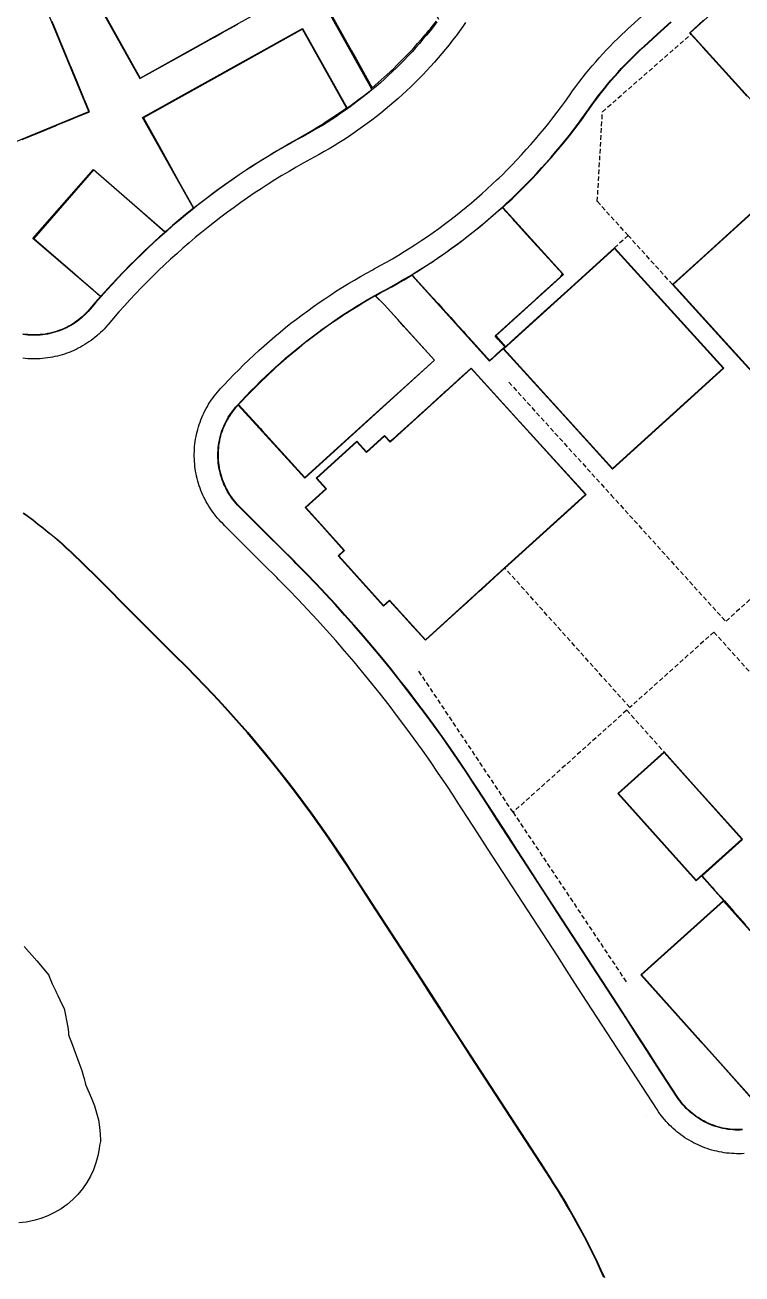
# Model space of a CAD drawing. Header units: metres. Extents: x 337936 to 338461, y 373266 to 374024.
# Drawn here: x 338105.6 to 338144.8, y 373641.4 to 373709.6 of the extents above; entities that cross this region are included whole.
import ezdxf

# ---------------------------------------------------------------- set-up
doc = ezdxf.new("R2010")
doc.units = ezdxf.units.M
doc.linetypes.add('DASHED2', pattern=[0.375, 0.25, -0.125])
for name, color, linetype in [('3D_LINES', 4, 'Continuous'), ('PLOTS EXTERNAL LEVEL', 3, 'Continuous'), ('PLOTS FFL', 1, 'Continuous')]:
    doc.layers.add(name, color=color, linetype=linetype)
doc.layers.add('GARAGES FFL', color=150, linetype='Continuous', lineweight=0)
doc.layers.add('ROAD_KERBS', color=40, linetype='Continuous', true_color=0xffc800)

msp = doc.modelspace()

# ---------------------------------------------------------------- linework, layer by layer
at = {"layer": '3D_LINES', "linetype": 'Continuous'}
for points in [[(338124.567, 373706.039, 33.816), (338121.453, 373711.629, 33.848), (338125.867, 373714.091, 33.848), (338128.193, 373709.867, 33.767)], [(338121.523, 373711.61, 33.848), (338123.451, 373708.146, 33.809), (338123.702, 373707.696, 33.805), (338124.58, 373706.119, 33.815), (338124.738, 373706.26, 33.813), (338125.563, 373706.996, 33.803), (338125.624, 373707.051, 33.802), (338125.74, 373707.166, 33.802), (338125.935, 373707.362, 33.799), (338126.126, 373707.553, 33.797), (338126.314, 373707.741, 33.794), (338126.503, 373707.931, 33.792), (338126.613, 373708.04, 33.79), (338126.691, 373708.128, 33.789), (338126.871, 373708.33, 33.787), (338127.053, 373708.534, 33.784), (338127.239, 373708.743, 33.782), (338127.285, 373708.794, 33.781), (338127.482, 373709.015, 33.778), (338127.544, 373709.085, 33.777), (338127.67, 373709.242, 33.776), (338127.741, 373709.329, 33.776), (338127.917, 373709.547, 33.773), (338128.092, 373709.765, 33.77)], [(338114.817, 373699.555, 33.905), (338112.048, 373704.503, 33.821), (338120.783, 373709.36, 33.821), (338123.223, 373705.002, 33.831)], [(338109.747, 373694.73, 33.952), (338106.052, 373697.905, 34.022), (338109.364, 373701.655, 34.022), (338113.278, 373698.264, 33.919)], [(338131.709, 373699.596, 33.807), (338135.035, 373695.926, 33.817), (338131.333, 373692.583, 33.719), (338131.855, 373691.991, 33.707)], [(338131.736, 373691.883, 33.7), (338130.985, 373691.203, 33.7), (338126.737, 373695.892, 33.847)], [(338124.762, 373694.777, 33.863), (338125.232, 373694.297, 33.892), (338127.982, 373691.267, 33.976), (338120.901, 373684.815, 33.976), (338117.264, 373688.808, 33.948)], [(338137.234, 373641.19, 33.442), (338137.048, 373641.601, 33.447), (338136.857, 373642.01, 33.453), (338136.661, 373642.417, 33.458), (338136.46, 373642.822, 33.463), (338136.255, 373643.224, 33.469), (338136.045, 373643.624, 33.474), (338135.831, 373644.021, 33.48), (338135.612, 373644.416, 33.485), (338135.389, 373644.809, 33.49), (338135.161, 373645.199, 33.496), (338134.929, 373645.586, 33.501), (338134.692, 373645.97, 33.506), (338134.45, 373646.353, 33.512), (338134.308, 373646.573, 33.515), (338133.764, 373647.411, 33.526), (338133.219, 373648.25, 33.537), (338132.675, 373649.088, 33.548), (338132.13, 373649.927, 33.559), (338131.585, 373650.766, 33.569), (338131.041, 373651.604, 33.58), (338130.496, 373652.443, 33.591), (338129.951, 373653.282, 33.602), (338129.407, 373654.12, 33.613), (338128.862, 373654.959, 33.624), (338128.318, 373655.798, 33.635), (338127.773, 373656.636, 33.646), (338127.228, 373657.475, 33.657), (338126.684, 373658.314, 33.668), (338126.139, 373659.152, 33.679), (338125.594, 373659.991, 33.69), (338125.05, 373660.83, 33.701), (338124.505, 373661.668, 33.711), (338123.96, 373662.507, 33.722), (338123.416, 373663.346, 33.733), (338123.207, 373663.668, 33.738), (338122.823, 373664.252, 33.746), (338122.434, 373664.831, 33.754), (338122.038, 373665.406, 33.762), (338121.637, 373665.977, 33.77), (338121.23, 373666.543, 33.778), (338120.817, 373667.105, 33.786), (338120.398, 373667.663, 33.794), (338119.974, 373668.217, 33.802), (338119.543, 373668.765, 33.81), (338119.107, 373669.31, 33.818), (338118.665, 373669.849, 33.826), (338118.218, 373670.384, 33.834), (338117.765, 373670.915, 33.842), (338117.306, 373671.44, 33.85), (338116.842, 373671.961, 33.858), (338116.372, 373672.477, 33.866), (338115.897, 373672.988, 33.874), (338115.417, 373673.493, 33.882), (338114.931, 373673.994, 33.89), (338114.454, 373674.477, 33.898), (338113.748, 373675.183, 33.909), (338113.041, 373675.89, 33.919), (338112.334, 373676.597, 33.93), (338111.626, 373677.304, 33.941), (338110.919, 373678.011, 33.952), (338110.212, 373678.718, 33.963), (338109.505, 373679.425, 33.974), (338108.855, 373680.075, 33.984), (338108.615, 373680.313, 33.988), (338108.373, 373680.546, 33.992), (338108.128, 373680.776, 33.997), (338107.88, 373681.003, 34.001), (338107.629, 373681.226, 34.005), (338107.376, 373681.447, 34.009), (338107.119, 373681.664, 34.013), (338106.86, 373681.878, 34.017), (338106.599, 373682.088, 34.021), (338106.334, 373682.296, 34.026), (338106.067, 373682.5, 34.03), (338105.798, 373682.7, 34.034), (338105.526, 373682.897, 34.038)], [(338144.79, 373665.076, 33.525), (338142.593, 373663.106, 33.525), (338143.14, 373662.496, 33.511), (338143.279, 373662.341, 33.509), (338143.648, 373661.93, 33.521), (338143.811, 373661.748, 33.517), (338144.315, 373661.185, 33.502), (338144.478, 373661.004, 33.498), (338144.983, 373660.441, 33.483)], [(338143.759, 373661.768, 33.525), (338142.558, 373663.108, 33.525)]]:
    msp.add_polyline3d(points, dxfattribs=at)
at = {"layer": '3D_LINES'}
for points in [[(338144.882, 373647.958, 33.346), (338144.747, 373647.952, 33.35), (338144.611, 373647.949, 33.355), (338144.475, 373647.95, 33.359), (338144.339, 373647.954, 33.364), (338144.203, 373647.962, 33.369), (338144.068, 373647.973, 33.374), (338143.933, 373647.988, 33.38), (338143.798, 373648.006, 33.385), (338143.664, 373648.028, 33.391), (338143.53, 373648.053, 33.396), (338143.398, 373648.081, 33.402), (338143.266, 373648.113, 33.408), (338143.134, 373648.148, 33.414), (338143.004, 373648.187, 33.419), (338142.875, 373648.229, 33.424), (338142.747, 373648.274, 33.43), (338142.62, 373648.323, 33.435), (338142.494, 373648.374, 33.44), (338142.37, 373648.429, 33.444), (338142.247, 373648.487, 33.449), (338142.126, 373648.549, 33.454), (338142.006, 373648.613, 33.458), (338141.888, 373648.681, 33.462), (338141.772, 373648.751, 33.466), (338141.657, 373648.824, 33.47), (338141.545, 373648.901, 33.474), (338141.435, 373648.98, 33.478), (338141.326, 373649.062, 33.481), (338141.22, 373649.147, 33.485), (338141.116, 373649.234, 33.488), (338141.014, 373649.324, 33.491), (338140.915, 373649.417, 33.494), (338140.818, 373649.512, 33.497), (338140.723, 373649.61, 33.5), (338140.632, 373649.71, 33.502), (338140.542, 373649.812, 33.505), (338140.456, 373649.917, 33.507), (338140.372, 373650.024, 33.509), (338140.29, 373650.133, 33.511), (338140.212, 373650.244, 33.513), (338140.134, 373650.361, 33.515), (338139.592, 373651.196, 33.526), (338139.047, 373652.034, 33.537), (338138.503, 373652.873, 33.548), (338137.958, 373653.712, 33.559), (338137.413, 373654.55, 33.569), (338136.869, 373655.389, 33.58), (338136.324, 373656.228, 33.591), (338135.779, 373657.066, 33.602), (338135.235, 373657.905, 33.613), (338134.69, 373658.744, 33.624), (338134.145, 373659.582, 33.635), (338133.601, 373660.421, 33.646), (338133.056, 373661.26, 33.657), (338132.512, 373662.098, 33.668), (338131.967, 373662.937, 33.679), (338131.422, 373663.776, 33.69), (338130.878, 373664.614, 33.701), (338130.333, 373665.453, 33.711), (338129.788, 373666.292, 33.722), (338129.244, 373667.13, 33.733), (338129.033, 373667.456, 33.738), (338128.615, 373668.091, 33.745), (338128.19, 373668.724, 33.753), (338127.759, 373669.352, 33.761), (338127.321, 373669.976, 33.769), (338126.876, 373670.595, 33.777), (338126.425, 373671.209, 33.785), (338125.968, 373671.819, 33.793), (338125.505, 373672.424, 33.801), (338125.035, 373673.024, 33.809), (338124.559, 373673.619, 33.817), (338124.077, 373674.209, 33.825), (338123.589, 373674.795, 33.833), (338123.094, 373675.375, 33.841), (338122.594, 373675.95, 33.849), (338122.088, 373676.519, 33.856), (338121.576, 373677.084, 33.864), (338121.058, 373677.643, 33.872), (338120.534, 373678.197, 33.88), (338120.005, 373678.745, 33.888), (338119.471, 373679.287, 33.896), (338119.369, 373679.389, 33.898), (338118.661, 373680.096, 33.909), (338117.954, 373680.804, 33.919), (338117.247, 373681.511, 33.93), (338116.54, 373682.218, 33.941), (338116.42, 373682.338, 33.943), (338116.322, 373682.439, 33.945), (338116.229, 373682.538, 33.946), (338116.14, 373682.641, 33.948), (338116.053, 373682.745, 33.949), (338115.968, 373682.851, 33.95), (338115.887, 373682.96, 33.951), (338115.808, 373683.071, 33.952), (338115.732, 373683.184, 33.953), (338115.659, 373683.298, 33.954), (338115.589, 373683.415, 33.954), (338115.522, 373683.533, 33.955), (338115.458, 373683.653, 33.955), (338115.397, 373683.774, 33.955), (338115.339, 373683.897, 33.955), (338115.285, 373684.022, 33.956), (338115.234, 373684.148, 33.955), (338115.186, 373684.275, 33.955), (338115.141, 373684.403, 33.955), (338115.099, 373684.533, 33.954), (338115.061, 373684.663, 33.954), (338115.027, 373684.794, 33.953), (338114.995, 373684.927, 33.952), (338114.967, 373685.06, 33.951), (338114.943, 373685.193, 33.95), (338114.922, 373685.327, 33.949), (338114.904, 373685.462, 33.948), (338114.89, 373685.597, 33.947), (338114.879, 373685.733, 33.945), (338114.872, 373685.869, 33.944), (338114.868, 373686.004, 33.942), (338114.868, 373686.14, 33.94), (338114.871, 373686.276, 33.939), (338114.878, 373686.412, 33.937), (338114.888, 373686.547, 33.935), (338114.902, 373686.683, 33.934), (338114.919, 373686.817, 33.932), (338114.94, 373686.952, 33.93), (338114.964, 373687.085, 33.929), (338114.992, 373687.219, 33.927), (338115.023, 373687.351, 33.926), (338115.057, 373687.482, 33.924), (338115.095, 373687.613, 33.922), (338115.136, 373687.742, 33.921), (338115.18, 373687.871, 33.919), (338115.228, 373687.998, 33.918), (338115.279, 373688.124, 33.916), (338115.333, 373688.249, 33.915), (338115.39, 373688.372, 33.913), (338115.451, 373688.494, 33.912), (338115.514, 373688.614, 33.911), (338115.581, 373688.732, 33.909), (338115.65, 373688.849, 33.908), (338115.723, 373688.964, 33.906), (338115.795, 373689.072, 33.905), (338115.796, 373689.073, 33.904), (338115.877, 373689.188, 33.886), (338115.958, 373689.297, 33.868), (338116.042, 373689.404, 33.849), (338116.129, 373689.508, 33.831), (338116.221, 373689.613, 33.813), (338116.239, 373689.634, 33.809), (338116.302, 373689.703, 33.798), (338116.497, 373689.914, 33.795), (338116.759, 373690.193, 33.792), (338117.024, 373690.467, 33.789), (338117.292, 373690.739, 33.785), (338117.563, 373691.007, 33.782), (338117.838, 373691.272, 33.779), (338118.116, 373691.534, 33.776), (338118.397, 373691.792, 33.773), (338118.681, 373692.047, 33.769), (338118.968, 373692.298, 33.766), (338119.258, 373692.546, 33.763), (338119.551, 373692.791, 33.76), (338119.848, 373693.032, 33.757), (338120.147, 373693.269, 33.753), (338120.448, 373693.502, 33.75), (338120.753, 373693.732, 33.747), (338121.06, 373693.958, 33.744), (338121.371, 373694.181, 33.741), (338121.683, 373694.4, 33.737), (338121.999, 373694.614, 33.734), (338122.317, 373694.826, 33.731), (338122.637, 373695.033, 33.728), (338122.96, 373695.236, 33.724), (338123.286, 373695.435, 33.721), (338123.614, 373695.631, 33.718), (338123.944, 373695.822, 33.715), (338124.276, 373696.01, 33.712), (338124.612, 373696.194, 33.708), (338124.694, 373696.238, 33.708), (338125.025, 373696.418, 33.705), (338125.355, 373696.603, 33.703), (338125.683, 373696.792, 33.7), (338126.009, 373696.985, 33.697), (338126.332, 373697.182, 33.695), (338126.653, 373697.384, 33.692), (338126.971, 373697.589, 33.69), (338127.287, 373697.798, 33.687), (338127.6, 373698.011, 33.685), (338127.911, 373698.228, 33.682), (338128.219, 373698.448, 33.68), (338128.524, 373698.673, 33.677), (338128.826, 373698.901, 33.675), (338129.126, 373699.133, 33.672), (338129.422, 373699.368, 33.669), (338129.716, 373699.607, 33.667), (338130.007, 373699.85, 33.664), (338130.294, 373700.096, 33.662), (338130.579, 373700.346, 33.659), (338130.825, 373700.567, 33.657), (338130.862, 373700.601, 33.662), (338131.139, 373700.856, 33.7), (338131.413, 373701.116, 33.738), (338131.509, 373701.208, 33.751), (338131.687, 373701.381, 33.749), (338131.955, 373701.647, 33.747), (338132.22, 373701.917, 33.744), (338132.482, 373702.191, 33.741), (338132.741, 373702.467, 33.739), (338132.996, 373702.747, 33.736), (338133.248, 373703.03, 33.734), (338133.496, 373703.316, 33.731), (338133.741, 373703.605, 33.729), (338133.982, 373703.897, 33.726), (338134.219, 373704.192, 33.724), (338134.453, 373704.49, 33.721), (338134.683, 373704.791, 33.719), (338134.909, 373705.095, 33.716), (338135.132, 373705.401, 33.713), (338135.351, 373705.711, 33.711), (338135.522, 373705.952, 33.708), (338135.693, 373706.186, 33.706), (338135.868, 373706.419, 33.703), (338136.045, 373706.649, 33.701), (338136.226, 373706.877, 33.698), (338136.409, 373707.102, 33.696), (338136.596, 373707.325, 33.693), (338136.786, 373707.545, 33.69), (338136.978, 373707.763, 33.688), (338137.174, 373707.978, 33.685), (338137.372, 373708.19, 33.683), (338137.574, 373708.4, 33.68), (338137.778, 373708.607, 33.678), (338137.985, 373708.811, 33.675), (338138.194, 373709.013, 33.673), (338138.407, 373709.212, 33.67), (338138.544, 373709.337, 33.668), (338139.284, 373710.008, 33.661)], [(338129.68, 373709.683, 33.611), (338129.529, 373709.469, 33.613), (338129.346, 373709.217, 33.616), (338129.16, 373708.967, 33.619), (338128.971, 373708.72, 33.621), (338128.778, 373708.475, 33.624), (338128.583, 373708.233, 33.627), (338128.384, 373707.994, 33.629), (338128.182, 373707.757, 33.632), (338127.977, 373707.522, 33.635), (338127.769, 373707.291, 33.637), (338127.558, 373707.062, 33.64), (338127.345, 373706.836, 33.643), (338127.128, 373706.613, 33.646), (338126.908, 373706.393, 33.648), (338126.685, 373706.175, 33.651), (338126.46, 373705.961, 33.654), (338126.231, 373705.749, 33.656), (338126, 373705.54, 33.659), (338125.767, 373705.335, 33.662), (338125.53, 373705.133, 33.664), (338125.291, 373704.933, 33.667), (338125.05, 373704.737, 33.67), (338124.805, 373704.544, 33.673), (338124.559, 373704.354, 33.675), (338124.31, 373704.168, 33.678), (338124.058, 373703.984, 33.681), (338123.804, 373703.804, 33.683), (338123.548, 373703.628, 33.686), (338123.289, 373703.455, 33.689), (338123.029, 373703.285, 33.691), (338122.766, 373703.118, 33.694), (338122.501, 373702.955, 33.697), (338122.233, 373702.796, 33.7), (338121.964, 373702.64, 33.702), (338121.693, 373702.487, 33.705), (338121.416, 373702.337, 33.708), (338121.209, 373702.225, 33.709), (338120.817, 373702.009, 33.712), (338120.427, 373701.788, 33.715), (338120.04, 373701.562, 33.719), (338119.656, 373701.332, 33.722), (338119.274, 373701.097, 33.725), (338118.895, 373700.858, 33.728), (338118.519, 373700.615, 33.731), (338118.146, 373700.367, 33.734), (338117.775, 373700.115, 33.737), (338117.408, 373699.859, 33.74), (338117.044, 373699.598, 33.743), (338116.682, 373699.334, 33.746), (338116.324, 373699.065, 33.749), (338115.969, 373698.791, 33.753), (338115.617, 373698.514, 33.756), (338115.268, 373698.233, 33.759), (338114.923, 373697.947, 33.762), (338114.581, 373697.658, 33.765), (338114.242, 373697.365, 33.768), (338113.907, 373697.067, 33.771), (338113.576, 373696.766, 33.774), (338113.248, 373696.461, 33.777), (338112.923, 373696.152, 33.78), (338112.602, 373695.84, 33.783), (338112.285, 373695.523, 33.787), (338111.971, 373695.203, 33.79), (338111.661, 373694.88, 33.793), (338111.355, 373694.553, 33.796), (338111.053, 373694.222, 33.799), (338110.755, 373693.888, 33.802), (338110.46, 373693.55, 33.805), (338110.173, 373693.212, 33.808), (338110.129, 373693.161, 33.817), (338110.037, 373693.057, 33.836), (338109.945, 373692.958, 33.854), (338109.849, 373692.861, 33.873), (338109.752, 373692.767, 33.891), (338109.65, 373692.673, 33.91), (338109.607, 373692.635, 33.918), (338109.551, 373692.586, 33.92), (338109.445, 373692.499, 33.922), (338109.338, 373692.415, 33.925), (338109.229, 373692.333, 33.928), (338109.118, 373692.255, 33.931), (338109.005, 373692.179, 33.934), (338108.89, 373692.107, 33.938), (338108.773, 373692.037, 33.942), (338108.655, 373691.971, 33.946), (338108.535, 373691.907, 33.95), (338108.413, 373691.847, 33.954), (338108.29, 373691.79, 33.959), (338108.165, 373691.736, 33.964), (338108.039, 373691.685, 33.969), (338107.912, 373691.637, 33.974), (338107.783, 373691.593, 33.98), (338107.654, 373691.552, 33.985), (338107.523, 373691.514, 33.991), (338107.392, 373691.48, 33.997), (338107.259, 373691.449, 34.004), (338107.126, 373691.422, 34.01), (338106.992, 373691.398, 34.016), (338106.858, 373691.377, 34.022), (338106.723, 373691.36, 34.027), (338106.588, 373691.346, 34.033), (338106.452, 373691.336, 34.038), (338106.317, 373691.329, 34.043), (338106.181, 373691.326, 34.048), (338106.045, 373691.326, 34.053), (338105.909, 373691.33, 34.057), (338105.773, 373691.337, 34.062), (338105.638, 373691.348, 34.066), (338105.503, 373691.362, 34.07)], [(338128.111, 373709.716, 33.769), (338127.927, 373709.476, 33.772), (338127.74, 373709.238, 33.774), (338127.549, 373709.003, 33.777), (338127.355, 373708.771, 33.78), (338127.158, 373708.542, 33.783), (338126.958, 373708.315, 33.785), (338126.755, 373708.09, 33.788), (338126.549, 373707.869, 33.791), (338126.34, 373707.65, 33.794), (338126.128, 373707.434, 33.797), (338125.914, 373707.221, 33.799), (338125.696, 373707.011, 33.802), (338125.476, 373706.804, 33.805), (338125.252, 373706.6, 33.808), (338125.026, 373706.399, 33.81), (338124.798, 373706.2, 33.813), (338124.567, 373706.005, 33.816), (338124.333, 373705.813, 33.819), (338124.096, 373705.625, 33.822), (338123.858, 373705.439, 33.824), (338123.616, 373705.257, 33.827), (338123.372, 373705.078, 33.83), (338123.126, 373704.902, 33.833), (338122.878, 373704.73, 33.835), (338122.627, 373704.561, 33.838), (338122.374, 373704.395, 33.841), (338122.118, 373704.233, 33.844), (338121.861, 373704.074, 33.847), (338121.601, 373703.918, 33.849), (338121.34, 373703.767, 33.852), (338121.076, 373703.618, 33.855), (338120.811, 373703.473, 33.858), (338120.811, 373703.473, 33.858), (338120.446, 373703.275, 33.86), (338120.046, 373703.053, 33.863), (338119.649, 373702.825, 33.867), (338119.254, 373702.593, 33.87), (338118.862, 373702.357, 33.873), (338118.473, 373702.116, 33.876), (338118.087, 373701.87, 33.879), (338117.703, 373701.62, 33.882), (338117.323, 373701.366, 33.885), (338116.945, 373701.107, 33.888), (338116.57, 373700.844, 33.891), (338116.199, 373700.577, 33.894), (338115.83, 373700.305, 33.897), (338115.465, 373700.029, 33.9), (338115.103, 373699.749, 33.903), (338114.744, 373699.465, 33.906), (338114.388, 373699.177, 33.909), (338114.036, 373698.885, 33.912), (338113.687, 373698.588, 33.915), (338113.342, 373698.288, 33.918), (338113, 373697.984, 33.922), (338112.662, 373697.675, 33.925), (338112.327, 373697.363, 33.928), (338111.996, 373697.047, 33.931), (338111.668, 373696.728, 33.934), (338111.344, 373696.404, 33.937), (338111.024, 373696.077, 33.94), (338110.708, 373695.746, 33.943), (338110.395, 373695.411, 33.946), (338110.087, 373695.073, 33.949), (338109.782, 373694.732, 33.952), (338109.481, 373694.387, 33.955), (338109.184, 373694.038, 33.958), (338109.171, 373694.022, 33.958), (338109.081, 373693.92, 33.96), (338108.987, 373693.821, 33.962), (338108.891, 373693.725, 33.965), (338108.791, 373693.633, 33.967), (338108.758, 373693.604, 33.968), (338108.758, 373693.604, 33.968), (338108.688, 373693.544, 33.97), (338108.582, 373693.458, 33.974), (338108.474, 373693.377, 33.978), (338108.362, 373693.299, 33.982), (338108.248, 373693.224, 33.987), (338108.132, 373693.154, 33.992), (338108.013, 373693.088, 33.997), (338107.892, 373693.026, 34.003), (338107.769, 373692.968, 34.009), (338107.644, 373692.914, 34.015), (338107.518, 373692.864, 34.022), (338107.389, 373692.819, 34.029), (338107.26, 373692.778, 34.037), (338107.129, 373692.742, 34.045), (338106.996, 373692.71, 34.053), (338106.863, 373692.683, 34.061), (338106.729, 373692.66, 34.069), (338106.594, 373692.641, 34.076), (338106.459, 373692.628, 34.084), (338106.323, 373692.619, 34.09), (338106.187, 373692.614, 34.097), (338106.051, 373692.614, 34.103), (338105.916, 373692.619, 34.109), (338105.78, 373692.629, 34.115), (338105.645, 373692.643, 34.12), (338105.51, 373692.661, 34.125)], [(338144.808, 373649.244, 33.396), (338144.672, 373649.238, 33.402), (338144.536, 373649.237, 33.408), (338144.4, 373649.241, 33.414), (338144.264, 373649.249, 33.421), (338144.129, 373649.262, 33.428), (338143.994, 373649.279, 33.435), (338143.86, 373649.301, 33.442), (338143.726, 373649.327, 33.45), (338143.594, 373649.358, 33.457), (338143.463, 373649.394, 33.465), (338143.333, 373649.434, 33.472), (338143.204, 373649.478, 33.479), (338143.077, 373649.527, 33.486), (338142.952, 373649.58, 33.492), (338142.829, 373649.637, 33.498), (338142.707, 373649.698, 33.504), (338142.588, 373649.763, 33.51), (338142.471, 373649.833, 33.516), (338142.356, 373649.906, 33.521), (338142.245, 373649.984, 33.526), (338142.135, 373650.064, 33.531), (338142.029, 373650.149, 33.535), (338141.925, 373650.237, 33.539), (338141.825, 373650.329, 33.543), (338141.728, 373650.424, 33.547), (338141.634, 373650.522, 33.551), (338141.543, 373650.624, 33.554), (338141.456, 373650.728, 33.557), (338141.372, 373650.836, 33.56), (338141.293, 373650.946, 33.563), (338141.217, 373651.059, 33.565), (338141.217, 373651.059, 33.565), (338140.672, 373651.897, 33.576), (338140.127, 373652.736, 33.587), (338139.583, 373653.575, 33.598), (338139.038, 373654.413, 33.609), (338138.494, 373655.252, 33.619), (338137.949, 373656.091, 33.63), (338137.404, 373656.929, 33.641), (338136.86, 373657.768, 33.652), (338136.315, 373658.607, 33.663), (338135.77, 373659.445, 33.674), (338135.226, 373660.284, 33.685), (338134.681, 373661.123, 33.696), (338134.136, 373661.961, 33.707), (338133.592, 373662.8, 33.718), (338133.047, 373663.639, 33.729), (338132.502, 373664.477, 33.74), (338131.958, 373665.316, 33.751), (338131.413, 373666.155, 33.761), (338130.869, 373666.993, 33.772), (338130.324, 373667.832, 33.783), (338130.114, 373668.156, 33.788), (338129.69, 373668.802, 33.795), (338129.259, 373669.443, 33.803), (338128.821, 373670.08, 33.811), (338128.377, 373670.712, 33.819), (338127.927, 373671.34, 33.827), (338127.47, 373671.963, 33.835), (338127.006, 373672.582, 33.843), (338126.536, 373673.195, 33.851), (338126.06, 373673.804, 33.859), (338125.578, 373674.408, 33.867), (338125.089, 373675.006, 33.874), (338124.595, 373675.6, 33.882), (338124.094, 373676.188, 33.89), (338123.587, 373676.771, 33.898), (338123.074, 373677.349, 33.906), (338122.555, 373677.922, 33.914), (338122.03, 373678.489, 33.922), (338121.5, 373679.051, 33.93), (338120.963, 373679.607, 33.938), (338120.421, 373680.158, 33.946), (338120.279, 373680.3, 33.948), (338119.572, 373681.007, 33.959), (338118.865, 373681.714, 33.969), (338118.158, 373682.421, 33.98), (338117.451, 373683.129, 33.991), (338117.327, 373683.252, 33.993), (338117.233, 373683.35, 33.995), (338117.142, 373683.451, 33.997), (338117.054, 373683.555, 33.999), (338116.97, 373683.662, 34), (338116.89, 373683.771, 34.002), (338116.813, 373683.884, 34.003), (338116.74, 373683.999, 34.004), (338116.671, 373684.116, 34.005), (338116.607, 373684.236, 34.005), (338116.546, 373684.357, 34.005), (338116.489, 373684.481, 34.006), (338116.437, 373684.607, 34.005), (338116.389, 373684.734, 34.005), (338116.346, 373684.863, 34.005), (338116.306, 373684.993, 34.004), (338116.272, 373685.124, 34.003), (338116.241, 373685.257, 34.002), (338116.216, 373685.39, 34.001), (338116.195, 373685.525, 33.999), (338116.178, 373685.66, 33.997), (338116.166, 373685.795, 33.996), (338116.159, 373685.931, 33.993), (338116.156, 373686.067, 33.991), (338116.158, 373686.203, 33.989), (338116.164, 373686.339, 33.987), (338116.175, 373686.474, 33.985), (338116.191, 373686.609, 33.982), (338116.211, 373686.744, 33.98), (338116.236, 373686.878, 33.978), (338116.265, 373687.01, 33.976), (338116.299, 373687.142, 33.974), (338116.337, 373687.273, 33.972), (338116.38, 373687.402, 33.97), (338116.427, 373687.529, 33.968), (338116.479, 373687.655, 33.966), (338116.534, 373687.779, 33.964), (338116.594, 373687.901, 33.962), (338116.658, 373688.021, 33.96), (338116.726, 373688.139, 33.958), (338116.798, 373688.255, 33.957), (338116.856, 373688.341, 33.955), (338116.856, 373688.341, 33.955), (338116.874, 373688.367, 33.955), (338116.954, 373688.478, 33.953), (338117.037, 373688.585, 33.951), (338117.124, 373688.69, 33.95), (338117.193, 373688.768, 33.948), (338117.193, 373688.768, 33.948), (338117.255, 373688.836, 33.947), (338117.445, 373689.042, 33.945), (338117.7, 373689.313, 33.942), (338117.959, 373689.581, 33.938), (338118.22, 373689.846, 33.935), (338118.485, 373690.107, 33.932), (338118.753, 373690.365, 33.929), (338119.025, 373690.62, 33.925), (338119.299, 373690.872, 33.922), (338119.577, 373691.12, 33.919), (338119.857, 373691.365, 33.916), (338120.141, 373691.606, 33.912), (338120.427, 373691.843, 33.909), (338120.717, 373692.078, 33.906), (338121.009, 373692.308, 33.903), (338121.304, 373692.535, 33.899), (338121.602, 373692.758, 33.896), (338121.902, 373692.978, 33.893), (338122.206, 373693.194, 33.89), (338122.512, 373693.406, 33.886), (338122.82, 373693.614, 33.883), (338123.131, 373693.819, 33.88), (338123.445, 373694.02, 33.876), (338123.761, 373694.216, 33.873), (338124.079, 373694.409, 33.87), (338124.4, 373694.598, 33.867), (338124.723, 373694.783, 33.863), (338125.048, 373694.964, 33.86), (338125.301, 373695.102, 33.858), (338125.301, 373695.102, 33.858), (338125.641, 373695.287, 33.855), (338125.98, 373695.477, 33.853), (338126.316, 373695.67, 33.85), (338126.65, 373695.868, 33.848), (338126.981, 373696.07, 33.845), (338127.31, 373696.275, 33.843), (338127.637, 373696.485, 33.84), (338127.961, 373696.699, 33.838), (338128.282, 373696.916, 33.835), (338128.6, 373697.138, 33.833), (338128.916, 373697.363, 33.83), (338129.229, 373697.592, 33.828), (338129.54, 373697.825, 33.825), (338129.847, 373698.062, 33.823), (338130.152, 373698.302, 33.82), (338130.453, 373698.546, 33.818), (338130.752, 373698.794, 33.815), (338131.048, 373699.045, 33.813), (338131.34, 373699.3, 33.81), (338131.63, 373699.558, 33.808), (338131.692, 373699.615, 33.807), (338131.692, 373699.615, 33.807), (338131.916, 373699.82, 33.805), (338132.199, 373700.086, 33.803), (338132.403, 373700.281, 33.801), (338132.403, 373700.281, 33.801), (338132.479, 373700.354, 33.8), (338132.756, 373700.626, 33.798), (338133.029, 373700.902, 33.795), (338133.299, 373701.181, 33.793), (338133.565, 373701.463, 33.79), (338133.828, 373701.748, 33.788), (338134.088, 373702.036, 33.785), (338134.344, 373702.328, 33.783), (338134.597, 373702.622, 33.78), (338134.846, 373702.92, 33.778), (338135.091, 373703.22, 33.775), (338135.332, 373703.524, 33.773), (338135.57, 373703.83, 33.77), (338135.805, 373704.14, 33.768), (338136.035, 373704.452, 33.765), (338136.262, 373704.767, 33.763), (338136.41, 373704.977, 33.761), (338136.41, 373704.977, 33.761), (338136.573, 373705.207, 33.758), (338136.739, 373705.435, 33.756), (338136.909, 373705.661, 33.753), (338137.082, 373705.884, 33.75), (338137.257, 373706.105, 33.748), (338137.436, 373706.323, 33.745), (338137.618, 373706.539, 33.742), (338137.803, 373706.752, 33.74), (338137.991, 373706.963, 33.737), (338138.182, 373707.171, 33.734), (338138.375, 373707.376, 33.732), (338138.572, 373707.579, 33.729), (338138.771, 373707.779, 33.727), (338138.973, 373707.976, 33.724), (338139.178, 373708.17, 33.721), (338139.386, 373708.361, 33.719), (338139.408, 373708.382, 33.718), (338140.149, 373709.054, 33.711), (338140.89, 373709.725, 33.703)], [(338131.709, 373699.596, 33.807), (338131.933, 373699.802, 33.805), (338132.216, 373700.067, 33.803), (338132.421, 373700.263, 33.801), (338132.497, 373700.336, 33.8), (338132.773, 373700.609, 33.798), (338133.047, 373700.884, 33.795), (338133.317, 373701.163, 33.793), (338133.584, 373701.446, 33.79), (338133.847, 373701.731, 33.788), (338134.107, 373702.02, 33.785), (338134.363, 373702.311, 33.783), (338134.616, 373702.606, 33.78), (338134.865, 373702.904, 33.778), (338135.11, 373703.205, 33.775), (338135.352, 373703.509, 33.773), (338135.59, 373703.815, 33.77), (338135.825, 373704.125, 33.768), (338136.055, 373704.437, 33.765), (338136.282, 373704.752, 33.763), (338136.43, 373704.962, 33.761), (338136.593, 373705.192, 33.758), (338136.759, 373705.42, 33.756), (338136.929, 373705.645, 33.753), (338137.101, 373705.868, 33.75), (338137.277, 373706.089, 33.748), (338137.456, 373706.307, 33.745), (338137.637, 373706.523, 33.742), (338137.822, 373706.736, 33.74), (338138.01, 373706.946, 33.737), (338138.2, 373707.154, 33.734), (338138.393, 373707.359, 33.732), (338138.59, 373707.561, 33.729), (338138.789, 373707.761, 33.727), (338138.991, 373707.958, 33.724), (338139.195, 373708.152, 33.721), (338139.402, 373708.343, 33.719), (338139.425, 373708.363, 33.718), (338140.166, 373709.035, 33.711), (338140.907, 373709.707, 33.703)], [(338124.567, 373706.039, 33.816), (338124.551, 373706.025, 33.816), (338124.317, 373705.833, 33.819), (338124.081, 373705.644, 33.822), (338123.842, 373705.459, 33.824), (338123.601, 373705.277, 33.827), (338123.358, 373705.098, 33.83), (338123.223, 373705.002, 33.831)], [(338114.817, 373699.555, 33.905), (338114.728, 373699.485, 33.906), (338114.373, 373699.196, 33.909), (338114.02, 373698.904, 33.912), (338113.671, 373698.607, 33.915), (338113.325, 373698.307, 33.918), (338113.278, 373698.264, 33.919)], [(338124.762, 373694.777, 33.863), (338125.06, 373694.942, 33.86), (338125.313, 373695.08, 33.858), (338125.653, 373695.265, 33.855), (338125.992, 373695.455, 33.853), (338126.329, 373695.649, 33.85), (338126.663, 373695.847, 33.848), (338126.737, 373695.892, 33.847)], [(338109.747, 373694.73, 33.952), (338109.462, 373694.403, 33.955), (338109.165, 373694.054, 33.958), (338109.152, 373694.038, 33.958), (338109.062, 373693.937, 33.96), (338108.97, 373693.838, 33.962), (338108.874, 373693.743, 33.965), (338108.774, 373693.651, 33.967), (338108.742, 373693.622, 33.968), (338108.672, 373693.563, 33.97), (338108.567, 373693.478, 33.974), (338108.459, 373693.397, 33.978), (338108.348, 373693.319, 33.982), (338108.235, 373693.246, 33.987), (338108.119, 373693.176, 33.992), (338108.001, 373693.11, 33.997), (338107.881, 373693.048, 34.003), (338107.759, 373692.991, 34.009), (338107.635, 373692.937, 34.015), (338107.509, 373692.888, 34.022), (338107.381, 373692.843, 34.029), (338107.252, 373692.802, 34.037), (338107.122, 373692.766, 34.045), (338106.991, 373692.734, 34.053), (338106.859, 373692.707, 34.061), (338106.725, 373692.684, 34.069), (338106.591, 373692.666, 34.076), (338106.457, 373692.653, 34.084), (338106.322, 373692.644, 34.09), (338106.187, 373692.639, 34.097), (338106.052, 373692.639, 34.103), (338105.917, 373692.644, 34.109), (338105.782, 373692.653, 34.115), (338105.648, 373692.667, 34.12), (338105.514, 373692.686, 34.125)], [(338144.806, 373649.269, 33.396), (338144.671, 373649.263, 33.402), (338144.536, 373649.262, 33.408), (338144.401, 373649.266, 33.414), (338144.266, 373649.274, 33.421), (338144.132, 373649.286, 33.428), (338143.998, 373649.304, 33.435), (338143.864, 373649.325, 33.442), (338143.732, 373649.352, 33.45), (338143.6, 373649.383, 33.457), (338143.47, 373649.418, 33.465), (338143.34, 373649.457, 33.472), (338143.213, 373649.501, 33.479), (338143.087, 373649.55, 33.486), (338142.962, 373649.602, 33.492), (338142.839, 373649.659, 33.498), (338142.719, 373649.72, 33.504), (338142.6, 373649.785, 33.51), (338142.484, 373649.854, 33.516), (338142.37, 373649.927, 33.521), (338142.259, 373650.004, 33.526), (338142.15, 373650.084, 33.531), (338142.045, 373650.168, 33.535), (338141.942, 373650.256, 33.539), (338141.842, 373650.347, 33.543), (338141.745, 373650.442, 33.547), (338141.652, 373650.539, 33.551), (338141.562, 373650.64, 33.554), (338141.475, 373650.744, 33.557), (338141.392, 373650.851, 33.56), (338141.313, 373650.96, 33.563), (338141.238, 373651.072, 33.565), (338140.693, 373651.911, 33.576), (338140.148, 373652.749, 33.587), (338139.604, 373653.588, 33.598), (338139.059, 373654.427, 33.609), (338138.514, 373655.265, 33.619), (338137.97, 373656.104, 33.63), (338137.425, 373656.943, 33.641), (338136.881, 373657.781, 33.652), (338136.336, 373658.62, 33.663), (338135.791, 373659.459, 33.674), (338135.247, 373660.298, 33.685), (338134.702, 373661.136, 33.696), (338134.157, 373661.975, 33.707), (338133.613, 373662.814, 33.718), (338133.068, 373663.652, 33.729), (338132.523, 373664.491, 33.74), (338131.979, 373665.33, 33.751), (338131.434, 373666.168, 33.761), (338130.89, 373667.007, 33.772), (338130.345, 373667.846, 33.783), (338130.135, 373668.169, 33.788), (338129.71, 373668.815, 33.795), (338129.279, 373669.457, 33.803), (338128.842, 373670.094, 33.811), (338128.398, 373670.727, 33.819), (338127.947, 373671.355, 33.827), (338127.49, 373671.978, 33.835), (338127.026, 373672.597, 33.843), (338126.556, 373673.21, 33.851), (338126.08, 373673.819, 33.859), (338125.597, 373674.423, 33.867), (338125.109, 373675.022, 33.874), (338124.614, 373675.616, 33.882), (338124.113, 373676.205, 33.89), (338123.606, 373676.788, 33.898), (338123.092, 373677.366, 33.906), (338122.573, 373677.939, 33.914), (338122.048, 373678.506, 33.922), (338121.518, 373679.068, 33.93), (338120.981, 373679.625, 33.938), (338120.439, 373680.176, 33.946), (338120.297, 373680.318, 33.948), (338119.59, 373681.025, 33.959), (338118.883, 373681.732, 33.969), (338118.176, 373682.439, 33.98), (338117.469, 373683.146, 33.991), (338117.345, 373683.27, 33.993), (338117.251, 373683.367, 33.995), (338117.16, 373683.467, 33.997), (338117.073, 373683.571, 33.999), (338116.99, 373683.677, 34), (338116.91, 373683.786, 34.002), (338116.834, 373683.898, 34.003), (338116.762, 373684.012, 34.004), (338116.693, 373684.128, 34.005), (338116.629, 373684.247, 34.005), (338116.569, 373684.368, 34.005), (338116.512, 373684.491, 34.006), (338116.46, 373684.616, 34.005), (338116.413, 373684.742, 34.005), (338116.369, 373684.87, 34.005), (338116.331, 373685, 34.004), (338116.296, 373685.13, 34.003), (338116.266, 373685.262, 34.002), (338116.24, 373685.395, 34.001), (338116.219, 373685.528, 33.999), (338116.203, 373685.662, 33.997), (338116.191, 373685.797, 33.996), (338116.183, 373685.932, 33.993), (338116.181, 373686.067, 33.991), (338116.183, 373686.202, 33.989), (338116.189, 373686.337, 33.987), (338116.2, 373686.472, 33.985), (338116.216, 373686.606, 33.982), (338116.236, 373686.74, 33.98), (338116.26, 373686.873, 33.978), (338116.29, 373687.005, 33.976), (338116.323, 373687.135, 33.974), (338116.361, 373687.265, 33.972), (338116.404, 373687.393, 33.97), (338116.451, 373687.52, 33.968), (338116.502, 373687.645, 33.966), (338116.557, 373687.769, 33.964), (338116.616, 373687.89, 33.962), (338116.68, 373688.009, 33.96), (338116.748, 373688.126, 33.958), (338116.819, 373688.241, 33.957), (338116.876, 373688.327, 33.955), (338116.894, 373688.353, 33.955), (338116.974, 373688.463, 33.953), (338117.056, 373688.569, 33.951), (338117.143, 373688.673, 33.95), (338117.212, 373688.751, 33.948), (338117.264, 373688.808, 33.948)], [(338105.54, 373682.918, 34.038), (338105.813, 373682.72, 34.034), (338106.082, 373682.52, 34.03), (338106.35, 373682.315, 34.026), (338106.614, 373682.108, 34.021), (338106.876, 373681.897, 34.017), (338107.135, 373681.683, 34.013), (338107.392, 373681.466, 34.009), (338107.646, 373681.245, 34.005), (338107.897, 373681.021, 34.001), (338108.145, 373680.794, 33.997), (338108.39, 373680.564, 33.992), (338108.632, 373680.331, 33.988), (338108.873, 373680.093, 33.984), (338109.523, 373679.443, 33.974), (338110.23, 373678.736, 33.963), (338110.937, 373678.029, 33.952), (338111.644, 373677.322, 33.941), (338112.351, 373676.615, 33.93), (338113.058, 373675.908, 33.919), (338113.765, 373675.2, 33.909), (338114.471, 373674.495, 33.898), (338114.949, 373674.012, 33.89), (338115.435, 373673.511, 33.882), (338115.915, 373673.005, 33.874), (338116.391, 373672.494, 33.866), (338116.86, 373671.978, 33.858), (338117.325, 373671.457, 33.85), (338117.783, 373670.931, 33.842), (338118.237, 373670.401, 33.834), (338118.684, 373669.865, 33.826), (338119.126, 373669.325, 33.818), (338119.563, 373668.781, 33.81), (338119.993, 373668.232, 33.802), (338120.418, 373667.678, 33.794), (338120.837, 373667.12, 33.786), (338121.25, 373666.558, 33.778), (338121.658, 373665.991, 33.77), (338122.059, 373665.42, 33.762), (338122.454, 373664.845, 33.754), (338122.843, 373664.266, 33.746), (338123.228, 373663.681, 33.738), (338123.437, 373663.359, 33.733), (338123.981, 373662.521, 33.722), (338124.526, 373661.682, 33.711), (338125.071, 373660.843, 33.701), (338125.615, 373660.005, 33.69), (338126.16, 373659.166, 33.679), (338126.705, 373658.327, 33.668), (338127.249, 373657.489, 33.657), (338127.794, 373656.65, 33.646), (338128.339, 373655.811, 33.635), (338128.883, 373654.973, 33.624), (338129.428, 373654.134, 33.613), (338129.972, 373653.295, 33.602), (338130.517, 373652.457, 33.591), (338131.062, 373651.618, 33.58), (338131.606, 373650.779, 33.569), (338132.151, 373649.941, 33.559), (338132.696, 373649.102, 33.548), (338133.24, 373648.263, 33.537), (338133.785, 373647.425, 33.526), (338134.329, 373646.587, 33.515), (338134.471, 373646.366, 33.512), (338134.713, 373645.983, 33.506), (338134.95, 373645.599, 33.501), (338135.182, 373645.211, 33.496), (338135.411, 373644.821, 33.49), (338135.634, 373644.429, 33.485), (338135.853, 373644.033, 33.48), (338136.068, 373643.636, 33.474), (338136.277, 373643.236, 33.469), (338136.483, 373642.833, 33.463), (338136.683, 373642.428, 33.458), (338136.879, 373642.021, 33.453), (338137.07, 373641.612, 33.447), (338137.257, 373641.2, 33.442)], [(338105.586, 373659.259, 33.155), (338106.267, 373658.478, 33.066), (338106.921, 373657.685, 32.986), (338106.932, 373657.668, 32.985), (338107.105, 373657.213, 33), (338107.3, 373656.814, 33), (338107.322, 373656.768, 33), (338107.414, 373656.579, 33), (338107.531, 373656.339, 33), (338107.68, 373656.034, 33), (338107.761, 373655.869, 33), (338107.962, 373654.854, 33.088), (338107.978, 373654.724, 33.103), (338107.995, 373654.568, 33.12), (338108.009, 373654.431, 33.136), (338108.22, 373653.867, 33.155), (338108.572, 373652.926, 33.187), (338108.736, 373652.487, 33.203), (338108.791, 373652.282, 33.216), (338108.824, 373652.16, 33.224), (338108.852, 373652.054, 33.231), (338108.875, 373651.962, 33.238), (338108.875, 373651.962, 33.238), (338108.895, 373651.885, 33.243), (338108.91, 373651.821, 33.248), (338108.923, 373651.769, 33.252), (338108.932, 373651.728, 33.255), (338108.938, 373651.698, 33.258), (338109.231, 373651.022, 33.269), (338109.274, 373650.922, 33.27), (338109.419, 373650.554, 33.275), (338109.538, 373650.178, 33.277), (338109.631, 373649.795, 33.277), (338109.698, 373649.406, 33.274), (338109.738, 373649.012, 33.269), (338109.749, 373648.688, 33.263), (338109.748, 373648.684, 33.263), (338109.748, 373648.681, 33.263), (338109.74, 373648.615, 33.265), (338109.696, 373648.395, 33.271), (338109.678, 373648.223, 33.271), (338109.606, 373647.833, 33.269), (338109.5, 373647.451, 33.266), (338109.363, 373647.078, 33.263), (338109.195, 373646.716, 33.26), (338108.996, 373646.37, 33.256), (338108.768, 373646.041, 33.252), (338108.512, 373645.731, 33.247), (338108.23, 373645.444, 33.243), (338107.923, 373645.18, 33.238), (338107.594, 373644.943, 33.232), (338107.245, 373644.735, 33.227), (338106.877, 373644.556, 33.221), (338106.495, 373644.41, 33.215), (338106.099, 373644.296, 33.21), (338105.693, 373644.218, 33.204), (338105.281, 373644.174, 33.198)]]:
    msp.add_polyline3d(points, dxfattribs=at)
at = {"layer": '3D_LINES', "linetype": 'Continuous'}
for points in [[(338120.783, 373709.32, 33.821), (338116.436, 373706.9, 33.821), (338112.089, 373704.479, 33.821), (338113.053, 373702.749, 33.841), (338114.013, 373701.024, 33.86), (338114.827, 373699.563, 33.905), (338115.086, 373699.76, 33.903), (338115.444, 373700.032, 33.9), (338115.812, 373700.312, 33.897), (338116.168, 373700.583, 33.894), (338116.223, 373700.626, 33.893), (338116.542, 373700.846, 33.891), (338116.952, 373701.13, 33.888), (338117.327, 373701.39, 33.885), (338117.705, 373701.651, 33.881), (338117.717, 373701.659, 33.881), (338118.091, 373701.893, 33.878), (338118.862, 373702.377, 33.872), (338119.201, 373702.591, 33.87), (338119.628, 373702.835, 33.866), (338120.02, 373703.058, 33.863), (338120.419, 373703.286, 33.86), (338120.539, 373703.355, 33.859), (338120.764, 373703.487, 33.858), (338121.013, 373703.632, 33.855), (338121.1, 373703.683, 33.855), (338121.361, 373703.835, 33.852), (338121.617, 373703.984, 33.849), (338121.747, 373704.06, 33.848), (338121.877, 373704.146, 33.847), (338122.128, 373704.313, 33.844), (338122.375, 373704.476, 33.841), (338122.421, 373704.506, 33.841), (338122.651, 373704.659, 33.838), (338122.913, 373704.833, 33.836), (338123.103, 373704.969, 33.833), (338123.176, 373705.021, 33.833), (338122.394, 373706.426, 33.853), (338122.23, 373706.721, 33.851), (338120.783, 373709.32, 33.821)], [(338113.258, 373698.247, 33.92), (338112.057, 373699.293, 33.959), (338112.038, 373699.309, 33.96), (338109.364, 373701.638, 34.022), (338106.113, 373697.905, 34.022), (338108.357, 373695.951, 33.97), (338108.549, 373695.784, 33.966), (338108.56, 373695.775, 33.966), (338109.306, 373695.125, 33.957), (338109.58, 373694.886, 33.954), (338109.762, 373694.747, 33.952), (338110.378, 373695.415, 33.946), (338110.961, 373696.048, 33.941), (338111.017, 373696.103, 33.94), (338111.334, 373696.417, 33.937), (338111.653, 373696.734, 33.934), (338111.971, 373697.049, 33.931), (338112.228, 373697.304, 33.929), (338112.323, 373697.391, 33.928), (338112.666, 373697.705, 33.925), (338112.994, 373698.005, 33.922), (338113.258, 373698.247, 33.92)], [(338131.69, 373699.579, 33.807), (338131.647, 373699.542, 33.807), (338131.358, 373699.293, 33.81), (338131.068, 373699.043, 33.812), (338130.478, 373698.534, 33.817), (338129.845, 373698.041, 33.822), (338129.543, 373697.806, 33.825), (338129.215, 373697.551, 33.827), (338129.108, 373697.476, 33.828), (338128.932, 373697.352, 33.83), (338128.597, 373697.117, 33.832), (338128.284, 373696.897, 33.835), (338127.971, 373696.678, 33.837), (338127.905, 373696.632, 33.838), (338127.741, 373696.528, 33.839), (338127.652, 373696.471, 33.84), (338127.33, 373696.267, 33.842), (338127.011, 373696.064, 33.844), (338126.763, 373695.907, 33.846), (338126.802, 373695.864, 33.845), (338127.68, 373694.898, 33.859), (338128.122, 373694.411, 33.842), (338128.2, 373694.326, 33.839), (338128.429, 373694.073, 33.844), (338128.872, 373693.585, 33.83), (338129.102, 373693.333, 33.834), (338129.545, 373692.845, 33.82), (338129.659, 373692.719, 33.822), (338130.237, 373692.083, 33.72), (338130.388, 373691.917, 33.715), (338130.556, 373691.732, 33.711), (338130.885, 373691.37, 33.7), (338130.997, 373691.246, 33.7), (338131.626, 373691.816, 33.7), (338131.719, 373691.901, 33.701), (338131.82, 373691.992, 33.705), (338131.447, 373692.404, 33.713), (338131.303, 373692.583, 33.719), (338131.444, 373692.711, 33.719), (338132.433, 373693.608, 33.718), (338132.574, 373693.736, 33.718), (338133.295, 373694.389, 33.718), (338133.435, 373694.517, 33.723), (338133.509, 373694.583, 33.752), (338133.786, 373694.835, 33.837), (338134.675, 373695.641, 33.836), (338134.886, 373695.832, 33.824), (338134.968, 373695.964, 33.817), (338133.605, 373697.468, 33.769), (338133.573, 373697.503, 33.767), (338133.011, 373698.123, 33.785), (338132.353, 373698.849, 33.796), (338132.291, 373698.916, 33.797), (338132.133, 373699.091, 33.8), (338131.69, 373699.579, 33.807)], [(338127.976, 373691.266, 33.976), (338126.315, 373693.099, 33.944), (338125.979, 373693.47, 33.937), (338125.411, 373694.098, 33.903), (338125.232, 373694.295, 33.892), (338124.742, 373694.764, 33.865), (338124.435, 373694.581, 33.868), (338124.127, 373694.397, 33.871), (338123.816, 373694.212, 33.874), (338123.481, 373694.012, 33.877), (338123.449, 373693.993, 33.878), (338123.18, 373693.813, 33.881), (338123.127, 373693.778, 33.88), (338122.808, 373693.564, 33.884), (338122.505, 373693.362, 33.887), (338122.204, 373693.161, 33.89), (338122.157, 373693.129, 33.891), (338121.888, 373692.928, 33.894), (338121.596, 373692.711, 33.897), (338121.308, 373692.496, 33.9), (338121.021, 373692.282, 33.903), (338120.91, 373692.199, 33.904), (338120.738, 373692.056, 33.906), (338120.462, 373691.827, 33.909), (338120.185, 373691.598, 33.913), (338119.904, 373691.365, 33.916), (338119.713, 373691.206, 33.918), (338119.612, 373691.113, 33.919), (338119.345, 373690.868, 33.922), (338119.076, 373690.62, 33.926), (338119.017, 373690.566, 33.926), (338118.75, 373690.321, 33.929), (338118.569, 373690.154, 33.931), (338118.211, 373689.789, 33.935), (338117.958, 373689.53, 33.938), (338117.707, 373689.275, 33.942), (338117.457, 373689.018, 33.945), (338117.288, 373688.836, 33.947), (338118.477, 373687.524, 33.93), (338118.568, 373687.424, 33.931), (338120.901, 373684.851, 33.976), (338124.439, 373688.058, 33.976), (338127.976, 373691.266, 33.976)]]:
    msp.add_polyline3d(points, close=True, dxfattribs=at)
at = {"layer": '3D_LINES', "linetype": 'DASHED2'}
for points in [[(338137.155, 373704.816, 33.732), (338141.987, 373709.043, 33.65)], [(338136.872, 373699.918, 33.728), (338137.155, 373704.816, 33.732)], [(338138.554, 373698.064, 33.685), (338136.872, 373699.918, 33.728)], [(338138.554, 373698.064, 33.685), (338137.813, 373697.392, 33.7)], [(338140.979, 373695.389, 33.675), (338138.554, 373698.064, 33.685)], [(338132.043, 373690.056, 33.7), (338137.631, 373683.893, 33.7)], [(338137.631, 373683.893, 33.7), (338143.882, 373676.999, 33.621)], [(338147.999, 373680.691, 33.584), (338143.882, 373676.999, 33.621)], [(338138.647, 373672.306, 33.668), (338131.83, 373679.907, 33.85)], [(338143.238, 373676.422, 33.627), (338138.647, 373672.306, 33.668)], [(338143.238, 373676.422, 33.627), (338149.914, 373668.977, 33.525)], [(338132.27, 373666.588, 33.726), (338127.077, 373674.37, 33.847), (338127.077, 373674.37, 33.847)], [(338138.477, 373672.154, 33.67), (338132.27, 373666.588, 33.726), (338132.27, 373666.588, 33.726)], [(338138.477, 373672.154, 33.67), (338140.517, 373669.878, 33.525)], [(338132.27, 373666.588, 33.726), (338138.513, 373657.232, 33.574), (338138.513, 373657.232, 33.574)]]:
    msp.add_polyline3d(points, dxfattribs=at)
at = {"layer": 'GARAGES FFL', "linetype": 'Continuous'}
for points, elevation in [([(338150.028, 373694.904), (338145.72, 373699.655), (338141.014, 373695.387), (338145.322, 373690.637)], 33.675), ([(338140.515, 373669.843), (338138.025, 373667.61), (338142.266, 373662.88), (338144.756, 373665.113)], 33.525)]:
    msp.add_lwpolyline(points, close=True, dxfattribs=dict(at, elevation=elevation))
at = {"layer": 'PLOTS EXTERNAL LEVEL', "linetype": 'Continuous'}
for points in [[(338109.464, 373710.992, 33.75), (338111.41, 373707.498, 33.75), (338111.897, 373706.623, 33.75), (338114.659, 373708.16, 33.9), (338115.707, 373708.744, 33.9), (338115.972, 373708.891, 33.75), (338116.374, 373709.115, 33.773), (338117.249, 373709.602, 33.824)], [(338105.471, 373703.305, 34.04), (338106.364, 373703.673, 34.007), (338106.412, 373703.692, 34.007), (338107.289, 373704.054, 33.975), (338107.352, 373704.08, 33.975), (338108.213, 373704.435, 33.945), (338108.292, 373704.467, 33.945), (338109.138, 373704.816, 33.911), (338108.885, 373705.428, 33.907), (338108.853, 373705.506, 33.908), (338108.504, 373706.353, 33.903), (338108.466, 373706.446, 33.903), (338108.123, 373707.278, 33.898), (338108.078, 373707.387, 33.899), (338107.742, 373708.202, 33.894), (338107.69, 373708.327, 33.895), (338107.361, 373709.127, 33.891), (338107.323, 373709.218, 33.891), (338107.109, 373709.739, 33.888)], [(338142.675, 373709.814, 33.75), (338141.919, 373709.128, 33.75), (338141.914, 373709.124, 33.654), (338141.987, 373709.043, 33.65), (338142.58, 373708.389, 33.739), (338142.633, 373708.33, 33.75), (338143.888, 373706.947, 33.75), (338144.37, 373706.415, 33.747), (338144.595, 373706.166, 33.747), (338145.041, 373705.674, 33.744)]]:
    msp.add_polyline3d(points, dxfattribs=at)
for points in [[(338150.063, 373694.902, 33.675), (338146.862, 373698.432, 33.675), (338146.056, 373699.321, 33.675), (338145.881, 373699.515, 33.595), (338145.874, 373699.522, 33.675), (338145.722, 373699.69, 33.675), (338142.461, 373696.733, 33.675), (338140.979, 373695.389, 33.675), (338143.977, 373692.083, 33.675), (338145.32, 373690.602, 33.675), (338148.581, 373693.559, 33.675), (338150.063, 373694.902, 33.675)], [(338137.813, 373697.392, 33.7), (338135.219, 373695.041, 33.85), (338134.33, 373694.235, 33.85), (338133.966, 373693.905, 33.7), (338132.188, 373692.292, 33.7), (338131.855, 373691.991, 33.707), (338131.811, 373691.951, 33.7), (338131.736, 373691.883, 33.7), (338135.095, 373688.179, 33.7), (338137.7, 373685.306, 33.7), (338141.404, 373688.664, 33.7), (338143.776, 373690.816, 33.7), (338141.089, 373693.779, 33.7), (338137.813, 373697.392, 33.7)], [(338129.99, 373690.83, 33.736), (338129.338, 373690.239, 33.798), (338129.249, 373690.158, 33.798), (338128.597, 373689.567, 33.859), (338128.509, 373689.487, 33.859), (338127.865, 373688.903, 33.92), (338127.778, 373688.824, 33.92), (338127.126, 373688.233, 33.981), (338127.037, 373688.152, 33.981), (338126.841, 373687.974, 34), (338125.969, 373687.184, 34), (338125.9, 373687.122, 33.982), (338125.718, 373686.956, 33.868), (338125.695, 373686.935, 34), (338125.565, 373686.817, 33.85), (338125.564, 373686.817, 33.85), (338125.262, 373687.15, 33.85), (338125.262, 373687.151, 33.85), (338124.277, 373686.258, 33.85), (338123.748, 373686.842, 33.933), (338121.524, 373684.825, 33.933), (338122.053, 373684.241, 33.85), (338121.664, 373683.889, 33.85), (338120.919, 373683.213, 33.85), (338121.698, 373682.354, 33.894), (338123.041, 373680.872, 33.97), (338122.715, 373680.576, 33.987), (338123.082, 373680.172, 34), (338123.758, 373679.426, 34), (338125.202, 373677.833, 33.941), (338125.528, 373678.129, 33.936), (338126.144, 373677.449, 33.904), (338126.814, 373676.711, 33.877), (338127.487, 373675.969, 33.85), (338127.514, 373675.994, 33.872), (338127.869, 373676.315, 34), (338129.284, 373677.599, 34), (338129.761, 373678.032, 33.973), (338129.83, 373678.093, 33.973), (338130.502, 373678.703, 33.934), (338130.57, 373678.765, 33.934), (338131.243, 373679.375, 33.895), (338131.298, 373679.425, 33.895), (338131.83, 373679.907, 33.85), (338135.427, 373683.169, 33.85), (338136.256, 373683.921, 33.7), (338135.628, 373684.613, 33.72), (338132.269, 373688.317, 33.72), (338129.991, 373690.83, 33.72)], [(338140.517, 373669.878, 33.525), (338137.99, 373667.612, 33.525), (338140.66, 373664.633, 33.525), (338142.264, 373662.845, 33.525), (338144.791, 373665.111, 33.525), (338142.121, 373668.089, 33.525), (338140.517, 373669.878, 33.525)], [(338143.759, 373661.768, 33.525), (338140.36, 373658.72, 33.525), (338139.244, 373657.719, 33.525), (338142.507, 373654.079, 33.669), (338142.633, 373653.939, 33.675), (338143.434, 373653.046, 33.675), (338145.771, 373650.439, 33.525), (338146.986, 373651.528, 33.473), (338147.511, 373650.942, 33.383), (338147.59, 373651.012, 33.38), (338147.994, 373651.375, 33.384), (338148.318, 373651.665, 33.37), (338148.677, 373651.987, 33.372), (338149.039, 373652.311, 33.356), (338149.408, 373652.643, 33.356), (338149.598, 373652.813, 33.348), (338149.072, 373653.399, 33.382), (338150.287, 373654.488, 33.33), (338143.759, 373661.768, 33.525)]]:
    msp.add_polyline3d(points, close=True, dxfattribs=at)
at = {"layer": 'PLOTS FFL', "linetype": 'Continuous'}
for points, elevation in [([(338119.397, 373721.446), (338115.344, 373719.189), (338111.447, 373717.019), (338107.394, 373714.762), (338111.907, 373706.657), (338115.96, 373708.913), (338119.858, 373711.084), (338123.911, 373713.34)], 33.9), ([(338105.57, 373713.407), (338100.069, 373711.14), (338094.672, 373708.916), (338095.783, 373706.22), (338095.376, 373706.052), (338096.768, 373702.675), (338097.174, 373702.843), (338098.378, 373699.921), (338099.794, 373700.505), (338100.094, 373699.777), (338102.824, 373700.902), (338102.524, 373701.63), (338103.752, 373702.136), (338103.581, 373702.553), (338109.105, 373704.829)], 34.05), ([(338146.405, 373713.162), (338141.949, 373709.122), (338148.483, 373701.915), (338152.939, 373705.956)], 33.75), ([(338137.811, 373697.357), (338131.772, 373691.881), (338137.701, 373685.341), (338143.741, 373690.817)], 33.85), ([(338129.989, 373690.795), (338125.563, 373686.782), (338125.26, 373687.115), (338124.276, 373686.223), (338123.747, 373686.806), (338121.559, 373684.823), (338122.088, 373684.24), (338120.954, 373683.211), (338123.077, 373680.87), (338122.751, 373680.575), (338125.204, 373677.869), (338125.53, 373678.164), (338127.488, 373676.004), (338131.813, 373679.926), (338136.221, 373683.922)], 34), ([(338143.757, 373661.733), (338139.279, 373657.717), (338145.773, 373650.474), (338146.988, 373651.563), (338147.513, 373650.977), (338149.563, 373652.814), (338149.037, 373653.401), (338150.251, 373654.49)], 33.675)]:
    msp.add_lwpolyline(points, close=True, dxfattribs=dict(at, elevation=elevation))
at = {"layer": 'ROAD_KERBS', "elevation": 33.515, "flags": 128}
msp.add_lwpolyline([(338139.549, 373649.976), (338139.549, 373649.976)], dxfattribs=at)

doc.saveas('drawing.dxf')
